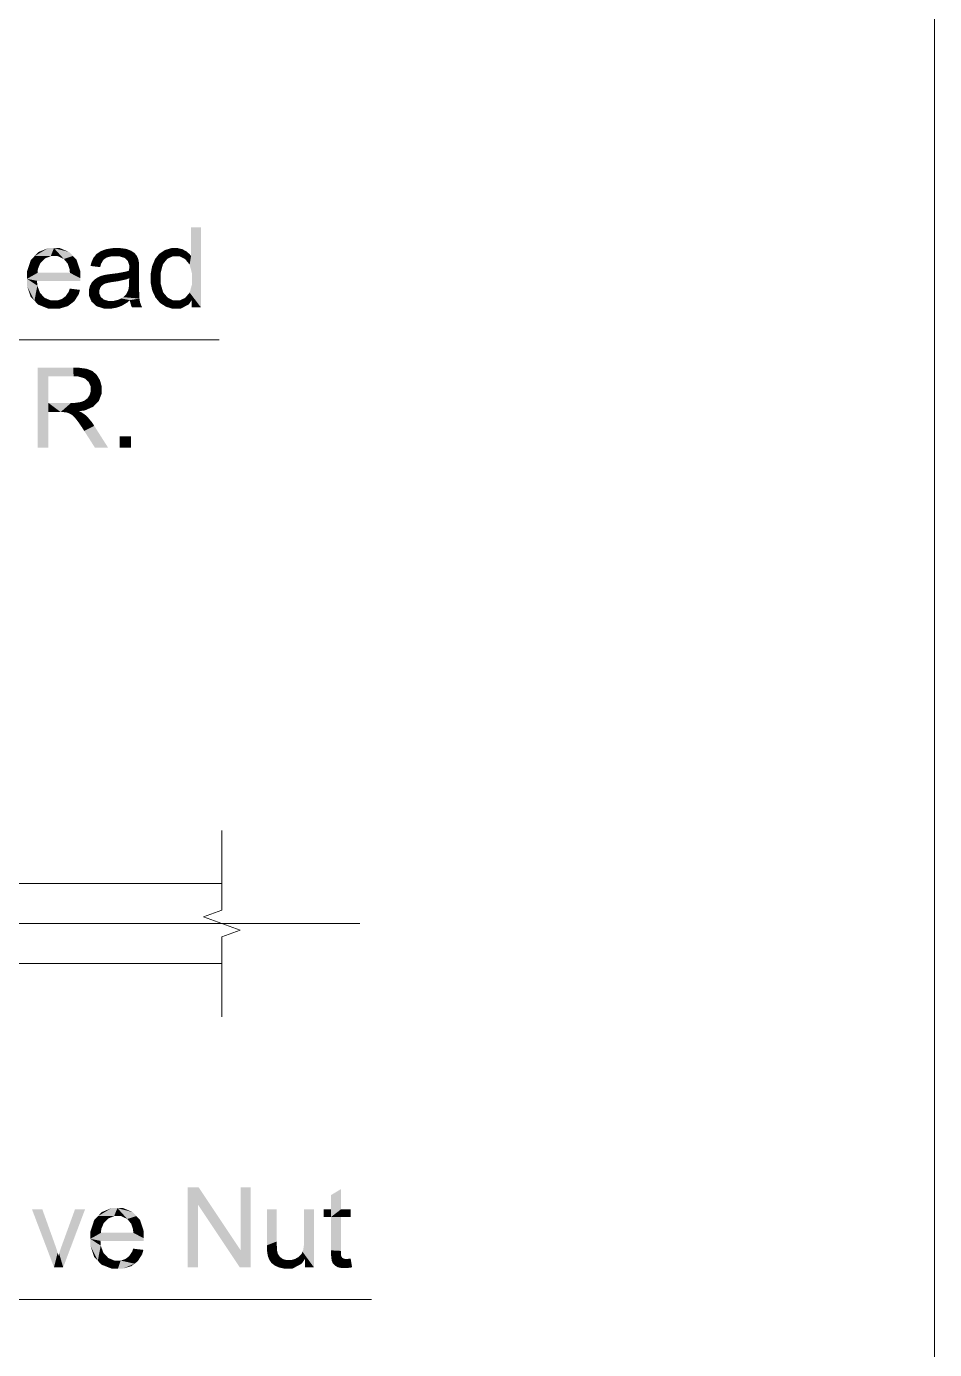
# Model space of a CAD drawing. Header units: millimetres. Extents: x 2 to 579, y 1 to 405.
# Drawn here: x 243.79 to 259.13, y 79.68 to 102.04 of the extents above; entities that cross this region are included whole.
import ezdxf

# ---------------------------------------------------------------- set-up
doc = ezdxf.new("R2010")
doc.units = ezdxf.units.MM
doc.linetypes.add('XKITLINE00', pattern=[0])
doc.layers.add('LinkedObject', color=7, linetype='Continuous', lineweight=0)

# ---------------------------------------------------------------- blocks, each defined once
blk = doc.blocks.new('*A4')
at = {"layer": 'LinkedObject'}
for points in [[(246.733, 98.645), (246.567, 98.161), (246.567, 98.645)], [(246.733, 98.645), (246.582, 97.87), (246.567, 98.161)], [(246.582, 97.87), (246.733, 98.645), (246.733, 97.295)], [(244.15, 98.295), (243.922, 98.159), (243.986, 98.227)], [(244.251, 98.295), (243.922, 98.159), (244.15, 98.295)], [(244.196, 98.159), (243.922, 98.159), (244.251, 98.295)], [(244.196, 98.159), (244.251, 98.295), (244.253, 98.159)], [(244.251, 98.295), (244.316, 98.159), (244.253, 98.159)], [(244.509, 98.229), (244.251, 98.295), (244.349, 98.295)], [(244.572, 98.162), (244.251, 98.295), (244.509, 98.229)], [(244.418, 98.111), (244.251, 98.295), (244.572, 98.162)], [(244.316, 98.159), (244.251, 98.295), (244.418, 98.111)], [(244.418, 98.111), (244.572, 98.162), (244.458, 98.063)], [(244.572, 98.162), (244.483, 98.033), (244.458, 98.063)], [(244.483, 98.033), (244.572, 98.162), (244.515, 97.94)], [(244.515, 97.94), (244.572, 98.162), (244.696, 97.907)], [(244.696, 97.907), (244.572, 98.162), (244.634, 98.095)], [(244.943, 98.162), (244.87, 97.994), (244.917, 98.13)], [(245.086, 98.097), (244.87, 97.994), (244.943, 98.162)], [(244.968, 98.194), (245.142, 98.137), (244.943, 98.162)], [(245.086, 98.097), (244.943, 98.162), (245.114, 98.117)], [(245.114, 98.117), (244.943, 98.162), (245.142, 98.137)], [(245.041, 98.244), (245.142, 98.137), (244.968, 98.194)], [(245.089, 98.261), (245.142, 98.137), (245.041, 98.244)], [(245.248, 98.295), (245.089, 98.261), (245.137, 98.278)], [(245.228, 98.158), (245.089, 98.261), (245.248, 98.295)], [(245.142, 98.137), (245.089, 98.261), (245.228, 98.158)], [(245.228, 98.158), (245.248, 98.295), (245.287, 98.158)], [(245.287, 98.158), (245.248, 98.295), (245.349, 98.158)], [(245.311, 98.295), (245.349, 98.158), (245.248, 98.295)], [(245.475, 98.281), (245.311, 98.295), (245.373, 98.295)], [(245.514, 98.266), (245.311, 98.295), (245.475, 98.281)], [(245.443, 98.13), (245.311, 98.295), (245.514, 98.266)], [(245.349, 98.158), (245.311, 98.295), (245.443, 98.13)], [(245.443, 98.13), (245.514, 98.266), (245.475, 98.102)], [(245.475, 98.102), (245.514, 98.266), (245.498, 98.081)], [(245.514, 98.266), (245.522, 98.01), (245.498, 98.081)], [(245.629, 98.192), (245.522, 98.01), (245.514, 98.266)], [(245.611, 98.214), (245.514, 98.266), (245.554, 98.251)], [(245.629, 98.192), (245.514, 98.266), (245.611, 98.214)], [(245.648, 98.169), (245.522, 98.01), (245.629, 98.192)], [(245.674, 98.113), (245.522, 98.01), (245.648, 98.169)], [(246.031, 98.2), (246.129, 98.068), (245.958, 98.109)], [(246.166, 98.113), (246.031, 98.2), (246.08, 98.232)], [(246.129, 98.068), (246.031, 98.2), (246.166, 98.113)], [(246.129, 98.264), (246.259, 98.158), (246.08, 98.232)], [(246.08, 98.232), (246.259, 98.158), (246.166, 98.113)], [(246.237, 98.295), (246.259, 98.158), (246.129, 98.264)], [(246.298, 98.295), (246.259, 98.158), (246.237, 98.295)], [(246.259, 98.158), (246.298, 98.295), (246.314, 98.158)], [(246.298, 98.295), (246.37, 98.158), (246.314, 98.158)], [(246.342, 98.295), (246.37, 98.158), (246.298, 98.295)], [(246.42, 98.277), (246.37, 98.158), (246.342, 98.295)], [(246.455, 98.258), (246.37, 98.158), (246.42, 98.277)], [(246.455, 98.258), (246.466, 98.111), (246.37, 98.158)], [(246.489, 98.239), (246.466, 98.111), (246.455, 98.258)], [(246.545, 98.191), (246.466, 98.111), (246.489, 98.239)], [(246.567, 98.161), (246.466, 98.111), (246.545, 98.191)], [(246.466, 98.111), (246.567, 98.161), (246.504, 98.064)], [(246.504, 98.064), (246.567, 98.161), (246.543, 98.017)], [(246.567, 98.161), (246.582, 97.87), (246.543, 98.017)], [(243.922, 98.159), (243.795, 97.9), (243.859, 98.091)], [(244.022, 98.044), (243.795, 97.9), (243.922, 98.159)], [(243.979, 97.942), (243.795, 97.9), (244.022, 98.044)], [(243.795, 97.9), (243.979, 97.942), (243.975, 97.878)], [(243.922, 98.159), (244.061, 98.083), (244.022, 98.044)], [(244.061, 98.083), (243.922, 98.159), (244.1, 98.121)], [(244.1, 98.121), (243.922, 98.159), (244.196, 98.159)], [(244.515, 97.94), (244.696, 97.907), (244.52, 97.878)], [(244.917, 98.13), (244.87, 97.994), (244.881, 98.046)], [(245.045, 98.025), (244.87, 97.994), (245.086, 98.097)], [(244.87, 97.994), (245.045, 98.025), (245.032, 97.973)], [(245.522, 97.955), (245.685, 98.058), (245.521, 97.933)], [(245.521, 97.933), (245.685, 98.058), (245.521, 97.916)], [(245.521, 97.916), (245.685, 98.058), (245.522, 97.786)], [(245.681, 98.079), (245.522, 98.01), (245.674, 98.113)], [(245.522, 98.01), (245.681, 98.079), (245.685, 98.058)], [(245.522, 98.01), (245.685, 98.058), (245.522, 97.959)], [(245.522, 97.959), (245.685, 98.058), (245.522, 97.955)], [(245.689, 97.981), (245.522, 97.786), (245.685, 98.058)], [(245.689, 97.926), (245.522, 97.786), (245.689, 97.981)], [(245.934, 98.049), (245.885, 97.784), (245.909, 97.99)], [(246.092, 98.023), (245.885, 97.784), (245.934, 98.049)], [(246.055, 97.88), (245.885, 97.784), (246.092, 98.023)], [(245.909, 97.99), (245.885, 97.784), (245.885, 97.857)], [(245.958, 98.109), (246.129, 98.068), (245.934, 98.049)], [(245.934, 98.049), (246.129, 98.068), (246.092, 98.023)], [(243.975, 97.878), (243.795, 97.776), (243.795, 97.9)], [(243.975, 97.878), (244.696, 97.786), (243.795, 97.776)], [(244.696, 97.779), (243.795, 97.776), (244.696, 97.786)], [(244.695, 97.757), (243.795, 97.776), (244.696, 97.779)], [(243.795, 97.776), (243.921, 97.406), (243.795, 97.657)], [(243.97, 97.661), (243.921, 97.406), (243.795, 97.776)], [(243.97, 97.661), (243.795, 97.776), (243.965, 97.742)], [(244.695, 97.742), (243.795, 97.776), (244.695, 97.757)], [(243.965, 97.742), (243.795, 97.776), (244.695, 97.742)], [(244.52, 97.878), (244.696, 97.786), (243.975, 97.878)], [(244.696, 97.786), (244.52, 97.878), (244.696, 97.907)], [(244.89, 97.714), (245.041, 97.637), (244.874, 97.685)], [(244.933, 97.762), (245.041, 97.637), (244.89, 97.714)], [(245.053, 97.654), (244.933, 97.762), (244.96, 97.78)], [(245.041, 97.637), (244.933, 97.762), (245.053, 97.654)], [(244.986, 97.798), (245.086, 97.681), (244.96, 97.78)], [(244.96, 97.78), (245.086, 97.681), (245.053, 97.654)], [(245.046, 97.825), (245.086, 97.681), (244.986, 97.798)], [(245.079, 97.834), (245.086, 97.681), (245.046, 97.825)], [(245.103, 97.841), (245.128, 97.7), (245.079, 97.834)], [(245.086, 97.681), (245.079, 97.834), (245.107, 97.691)], [(245.107, 97.691), (245.079, 97.834), (245.128, 97.7)], [(245.177, 97.853), (245.2, 97.716), (245.103, 97.841)], [(245.103, 97.841), (245.2, 97.716), (245.128, 97.7)], [(245.226, 97.859), (245.251, 97.724), (245.177, 97.853)], [(245.177, 97.853), (245.251, 97.724), (245.2, 97.716)], [(245.326, 97.871), (245.341, 97.737), (245.226, 97.859)], [(245.226, 97.859), (245.341, 97.737), (245.251, 97.724)], [(245.474, 97.9), (245.522, 97.786), (245.326, 97.871)], [(245.326, 97.871), (245.522, 97.786), (245.341, 97.737)], [(245.341, 97.737), (245.522, 97.786), (245.477, 97.768)], [(245.521, 97.916), (245.522, 97.786), (245.474, 97.9)], [(245.689, 97.926), (245.521, 97.726), (245.522, 97.786)], [(245.689, 97.705), (245.521, 97.726), (245.689, 97.926)], [(245.689, 97.705), (245.521, 97.671), (245.521, 97.726)], [(245.885, 97.784), (246.055, 97.88), (246.055, 97.783)], [(245.885, 97.784), (246.055, 97.689), (245.885, 97.709)], [(246.055, 97.689), (245.885, 97.784), (246.055, 97.783)], [(246.582, 97.87), (246.733, 97.295), (246.582, 97.77)], [(246.582, 97.77), (246.733, 97.295), (246.582, 97.678)], [(243.795, 97.657), (243.921, 97.406), (243.858, 97.472)], [(244.016, 97.538), (243.921, 97.406), (243.97, 97.661)], [(243.921, 97.406), (244.016, 97.538), (243.984, 97.34)], [(244.056, 97.495), (243.984, 97.34), (244.016, 97.538)], [(244.097, 97.453), (243.984, 97.34), (244.056, 97.495)], [(244.448, 97.482), (244.69, 97.589), (244.595, 97.398)], [(244.5, 97.558), (244.69, 97.589), (244.448, 97.482)], [(244.69, 97.589), (244.5, 97.558), (244.518, 97.611)], [(244.595, 97.398), (244.69, 97.589), (244.67, 97.514)], [(244.874, 97.685), (244.842, 97.553), (244.858, 97.655)], [(245.03, 97.619), (244.842, 97.553), (244.874, 97.685)], [(244.858, 97.655), (244.842, 97.553), (244.842, 97.589)], [(245.018, 97.58), (244.842, 97.553), (245.03, 97.619)], [(244.842, 97.553), (245.018, 97.58), (245.018, 97.558)], [(245.018, 97.525), (244.842, 97.553), (245.018, 97.558)], [(244.842, 97.553), (245.018, 97.525), (244.842, 97.492)], [(244.842, 97.492), (245.018, 97.525), (244.885, 97.392)], [(244.874, 97.685), (245.041, 97.637), (245.03, 97.619)], [(244.885, 97.392), (245.018, 97.525), (244.928, 97.352)], [(244.928, 97.352), (245.018, 97.525), (245.043, 97.469)], [(245.422, 97.466), (245.689, 97.59), (245.695, 97.443)], [(245.477, 97.523), (245.689, 97.59), (245.422, 97.466)], [(245.494, 97.56), (245.689, 97.59), (245.477, 97.523)], [(245.689, 97.59), (245.494, 97.56), (245.508, 97.588)], [(245.508, 97.588), (245.689, 97.705), (245.689, 97.59)], [(245.521, 97.671), (245.689, 97.705), (245.508, 97.588)], [(245.885, 97.709), (246.055, 97.689), (245.912, 97.576)], [(245.912, 97.576), (246.055, 97.689), (245.939, 97.518)], [(245.939, 97.518), (246.055, 97.689), (246.095, 97.549)], [(246.095, 97.549), (246.042, 97.37), (245.939, 97.518)], [(245.939, 97.518), (246.042, 97.37), (245.966, 97.46)], [(246.134, 97.503), (246.042, 97.37), (246.095, 97.549)], [(246.042, 97.37), (246.134, 97.503), (246.091, 97.338)], [(246.091, 97.338), (246.134, 97.503), (246.174, 97.456)], [(246.579, 97.419), (246.468, 97.454), (246.506, 97.499)], [(246.544, 97.543), (246.579, 97.419), (246.506, 97.499)], [(246.582, 97.678), (246.733, 97.295), (246.544, 97.543)], [(246.544, 97.543), (246.733, 97.295), (246.579, 97.419)], [(244.097, 97.453), (244.261, 97.273), (243.984, 97.34)], [(243.984, 97.34), (244.261, 97.273), (244.153, 97.273)], [(244.2, 97.41), (244.261, 97.273), (244.097, 97.453)], [(244.261, 97.41), (244.261, 97.273), (244.2, 97.41)], [(244.306, 97.41), (244.54, 97.356), (244.261, 97.273)], [(244.306, 97.41), (244.261, 97.273), (244.261, 97.41)], [(244.261, 97.273), (244.54, 97.356), (244.346, 97.273)], [(244.384, 97.434), (244.54, 97.356), (244.306, 97.41)], [(244.346, 97.273), (244.54, 97.356), (244.486, 97.315)], [(244.416, 97.458), (244.595, 97.398), (244.384, 97.434)], [(244.54, 97.356), (244.384, 97.434), (244.595, 97.398)], [(244.448, 97.482), (244.595, 97.398), (244.416, 97.458)], [(245.043, 97.469), (244.971, 97.313), (244.928, 97.352)], [(245.068, 97.447), (244.971, 97.313), (245.043, 97.469)], [(245.093, 97.425), (244.971, 97.313), (245.068, 97.447)], [(244.971, 97.313), (245.093, 97.425), (245.095, 97.273)], [(245.175, 97.273), (245.093, 97.425), (245.167, 97.403)], [(245.095, 97.273), (245.093, 97.425), (245.175, 97.273)], [(245.167, 97.403), (245.224, 97.273), (245.175, 97.273)], [(245.215, 97.403), (245.224, 97.273), (245.167, 97.403)], [(245.263, 97.403), (245.224, 97.273), (245.215, 97.403)], [(245.224, 97.273), (245.263, 97.403), (245.315, 97.29)], [(245.358, 97.306), (245.263, 97.403), (245.348, 97.424)], [(245.315, 97.29), (245.263, 97.403), (245.358, 97.306)], [(245.535, 97.415), (245.348, 97.424), (245.385, 97.445)], [(245.489, 97.376), (245.348, 97.424), (245.535, 97.415)], [(245.4, 97.322), (245.348, 97.424), (245.489, 97.376)], [(245.358, 97.306), (245.348, 97.424), (245.4, 97.322)], [(245.422, 97.466), (245.695, 97.443), (245.385, 97.445)], [(245.695, 97.443), (245.535, 97.415), (245.385, 97.445)], [(245.535, 97.415), (245.695, 97.443), (245.539, 97.381)], [(245.539, 97.381), (245.695, 97.443), (245.7, 97.413)], [(245.7, 97.413), (245.556, 97.321), (245.539, 97.381)], [(245.705, 97.382), (245.556, 97.321), (245.7, 97.413)], [(245.705, 97.382), (245.569, 97.295), (245.556, 97.321)], [(245.726, 97.323), (245.569, 97.295), (245.705, 97.382)], [(245.569, 97.295), (245.726, 97.323), (245.742, 97.295)], [(246.174, 97.456), (246.306, 97.273), (246.091, 97.338)], [(246.091, 97.338), (246.306, 97.273), (246.14, 97.306)], [(246.14, 97.306), (246.306, 97.273), (246.247, 97.273)], [(246.267, 97.41), (246.306, 97.273), (246.174, 97.456)], [(246.306, 97.273), (246.267, 97.41), (246.321, 97.41)], [(246.306, 97.273), (246.579, 97.419), (246.396, 97.273)], [(246.375, 97.41), (246.579, 97.419), (246.306, 97.273)], [(246.375, 97.41), (246.306, 97.273), (246.321, 97.41)], [(246.468, 97.454), (246.579, 97.419), (246.375, 97.41)], [(246.396, 97.273), (246.579, 97.419), (246.532, 97.346)], [(246.579, 97.419), (246.733, 97.295), (246.579, 97.295)], [(244.157, 95.679), (243.978, 94.924), (243.978, 96.274)], [(243.978, 96.274), (244.157, 96.126), (244.157, 95.679)], [(244.583, 96.126), (243.978, 96.274), (244.576, 96.274)], [(244.157, 96.126), (243.978, 96.274), (244.583, 96.126)], [(244.576, 96.274), (244.658, 96.126), (244.583, 96.126)], [(244.803, 96.256), (244.576, 96.274), (244.666, 96.274)], [(244.85, 96.238), (244.576, 96.274), (244.803, 96.256)], [(244.768, 96.095), (244.576, 96.274), (244.85, 96.238)], [(244.658, 96.126), (244.576, 96.274), (244.768, 96.095)], [(244.85, 96.238), (244.803, 96.064), (244.768, 96.095)], [(244.897, 96.22), (244.803, 96.064), (244.85, 96.238)], [(244.803, 96.064), (244.897, 96.22), (244.837, 96.033)], [(244.837, 96.033), (244.897, 96.22), (245, 96.11)], [(245, 96.11), (244.897, 96.22), (244.972, 96.156)], [(245, 96.11), (244.872, 95.955), (244.837, 96.033)], [(245.028, 96.064), (244.872, 95.955), (245, 96.11)], [(245.056, 95.962), (244.872, 95.955), (245.028, 96.064)], [(245.056, 95.906), (244.872, 95.955), (245.056, 95.962)], [(244.872, 95.955), (245.056, 95.906), (244.872, 95.907)], [(244.731, 95.704), (244.963, 95.664), (244.697, 95.692)], [(244.766, 95.717), (244.963, 95.664), (244.731, 95.704)], [(244.963, 95.664), (244.766, 95.717), (244.818, 95.758)], [(244.836, 95.786), (244.963, 95.664), (244.818, 95.758)], [(244.854, 95.813), (244.963, 95.664), (244.836, 95.786)], [(244.854, 95.813), (245.056, 95.906), (244.963, 95.664)], [(244.872, 95.874), (245.056, 95.906), (244.854, 95.813)], [(245.056, 95.906), (244.872, 95.874), (244.872, 95.907)], [(244.963, 95.664), (245.056, 95.906), (245.009, 95.713)], [(245.009, 95.713), (245.056, 95.906), (245.056, 95.834)], [(244.157, 95.679), (244.157, 95.524), (243.978, 94.924)], [(243.978, 94.924), (244.157, 95.524), (244.157, 94.924)], [(244.364, 95.524), (244.157, 95.679), (244.54, 95.679)], [(244.157, 95.524), (244.157, 95.679), (244.364, 95.524)], [(244.364, 95.524), (244.54, 95.679), (244.398, 95.524)], [(244.398, 95.524), (244.54, 95.679), (244.448, 95.521)], [(244.448, 95.521), (244.54, 95.679), (244.463, 95.517)], [(244.463, 95.517), (244.54, 95.679), (244.483, 95.512)], [(244.483, 95.512), (244.54, 95.679), (244.524, 95.494)], [(244.524, 95.494), (244.54, 95.679), (244.601, 95.679)], [(244.524, 95.494), (244.601, 95.679), (244.544, 95.482)], [(244.601, 95.679), (244.676, 95.539), (244.544, 95.482)], [(244.544, 95.482), (244.676, 95.539), (244.564, 95.469)], [(244.676, 95.539), (244.609, 95.424), (244.564, 95.469)], [(244.697, 95.692), (244.676, 95.539), (244.601, 95.679)], [(244.712, 95.522), (244.609, 95.424), (244.676, 95.539)], [(244.609, 95.424), (244.712, 95.522), (244.635, 95.391)], [(244.635, 95.391), (244.712, 95.522), (244.66, 95.359)], [(244.66, 95.359), (244.712, 95.522), (244.784, 95.472)], [(244.676, 95.539), (244.697, 95.692), (244.773, 95.552)], [(244.916, 95.615), (244.697, 95.692), (244.963, 95.664)], [(244.773, 95.552), (244.697, 95.692), (244.916, 95.615)], [(244.784, 95.472), (244.712, 95.522), (244.765, 95.488)], [(244.784, 95.472), (244.724, 95.266), (244.66, 95.359)], [(244.823, 95.436), (244.724, 95.266), (244.784, 95.472)], [(244.897, 95.346), (244.724, 95.266), (244.823, 95.436)], [(244.724, 95.266), (244.897, 95.346), (244.763, 95.205)], [(244.763, 95.205), (244.897, 95.346), (244.931, 95.292)], [(244.763, 95.205), (244.931, 95.292), (244.942, 94.924)], [(244.942, 94.924), (244.931, 95.292), (245.165, 94.924)], [(245.551, 95.113), (245.362, 94.924), (245.362, 95.113)], [(245.551, 94.924), (245.362, 94.924), (245.551, 95.113)], [(246.512, 82.421), (246.684, 82.13), (246.512, 81.071)], [(246.684, 82.13), (246.512, 82.421), (246.696, 82.421)], [(246.684, 82.13), (246.696, 82.421), (247.391, 81.071)], [(247.391, 81.071), (246.696, 82.421), (247.403, 81.361)], [(247.575, 82.421), (247.403, 81.361), (247.403, 82.421)], [(247.575, 81.071), (247.403, 81.361), (247.575, 82.421)], [(249.099, 82.391), (248.933, 82.049), (248.933, 82.291)], [(248.933, 82.049), (249.099, 82.391), (248.933, 81.921)], [(249.099, 82.049), (248.933, 81.921), (249.099, 82.391)], [(245.222, 82.071), (244.994, 81.935), (245.057, 82.003)], [(245.323, 82.071), (244.994, 81.935), (245.222, 82.071)], [(245.267, 81.935), (244.994, 81.935), (245.323, 82.071)], [(245.267, 81.935), (245.323, 82.071), (245.324, 81.935)], [(245.323, 82.071), (245.387, 81.935), (245.324, 81.935)], [(245.581, 82.004), (245.323, 82.071), (245.421, 82.071)], [(245.643, 81.937), (245.323, 82.071), (245.581, 82.004)], [(245.49, 81.887), (245.323, 82.071), (245.643, 81.937)], [(245.387, 81.935), (245.323, 82.071), (245.49, 81.887)], [(246.512, 81.071), (246.684, 82.13), (246.684, 81.071)], [(244.055, 82.049), (244.252, 81.071), (243.88, 82.049)], [(244.265, 81.463), (244.252, 81.071), (244.055, 82.049)], [(244.776, 82.049), (244.389, 81.452), (244.606, 82.049)], [(244.407, 81.071), (244.389, 81.452), (244.776, 82.049)], [(244.994, 81.935), (244.867, 81.675), (244.93, 81.867)], [(245.093, 81.82), (244.867, 81.675), (244.994, 81.935)], [(244.994, 81.935), (245.132, 81.858), (245.093, 81.82)], [(245.132, 81.858), (244.994, 81.935), (245.171, 81.896)], [(245.171, 81.896), (244.994, 81.935), (245.267, 81.935)], [(245.49, 81.887), (245.643, 81.937), (245.529, 81.839)], [(245.643, 81.937), (245.555, 81.808), (245.529, 81.839)], [(245.555, 81.808), (245.643, 81.937), (245.586, 81.715)], [(245.586, 81.715), (245.643, 81.937), (245.767, 81.683)], [(245.767, 81.683), (245.643, 81.937), (245.705, 81.871)], [(248.016, 82.049), (247.85, 81.443), (247.85, 82.049)], [(248.016, 81.507), (247.85, 81.443), (248.016, 82.049)], [(248.643, 82.049), (248.477, 81.525), (248.477, 82.049)], [(248.643, 81.071), (248.477, 81.525), (248.643, 82.049)], [(248.81, 82.049), (248.933, 81.921), (248.81, 81.921)], [(248.933, 82.049), (248.933, 81.921), (248.81, 82.049)], [(249.099, 81.921), (248.933, 81.921), (249.099, 82.049)], [(248.933, 81.357), (249.099, 81.921), (249.099, 81.348)], [(248.933, 81.921), (249.099, 81.921), (248.933, 81.357)], [(249.264, 81.921), (249.099, 82.049), (249.264, 82.049)], [(249.099, 81.921), (249.099, 82.049), (249.264, 81.921)], [(245.05, 81.718), (244.867, 81.675), (245.093, 81.82)], [(244.867, 81.675), (245.05, 81.718), (245.046, 81.654)], [(245.046, 81.654), (244.867, 81.552), (244.867, 81.675)], [(245.046, 81.654), (245.767, 81.562), (244.867, 81.552)], [(245.592, 81.654), (245.767, 81.562), (245.046, 81.654)], [(245.586, 81.715), (245.767, 81.683), (245.592, 81.654)], [(245.767, 81.562), (245.592, 81.654), (245.767, 81.683)], [(244.282, 81.416), (244.252, 81.071), (244.265, 81.463)], [(244.313, 81.317), (244.252, 81.071), (244.282, 81.416)], [(244.369, 81.398), (244.407, 81.071), (244.338, 81.305)], [(244.389, 81.452), (244.407, 81.071), (244.369, 81.398)], [(245.767, 81.554), (244.867, 81.552), (245.767, 81.562)], [(245.767, 81.532), (244.867, 81.552), (245.767, 81.554)], [(244.867, 81.552), (244.992, 81.181), (244.867, 81.432)], [(245.041, 81.437), (244.992, 81.181), (244.867, 81.552)], [(245.041, 81.437), (244.867, 81.552), (245.037, 81.517)], [(245.766, 81.517), (244.867, 81.552), (245.767, 81.532)], [(245.037, 81.517), (244.867, 81.552), (245.766, 81.517)], [(244.867, 81.432), (244.992, 81.181), (244.93, 81.247)], [(245.087, 81.314), (244.992, 81.181), (245.041, 81.437)], [(247.85, 81.443), (248.016, 81.507), (248.016, 81.442)], [(247.85, 81.443), (248.016, 81.442), (247.85, 81.39)], [(248.016, 81.442), (247.855, 81.313), (247.85, 81.39)], [(248.021, 81.355), (247.855, 81.313), (248.016, 81.442)], [(248.477, 81.463), (248.643, 81.071), (248.463, 81.367)], [(248.477, 81.525), (248.643, 81.071), (248.477, 81.463)], [(244.327, 81.266), (244.252, 81.071), (244.313, 81.317)], [(244.327, 81.266), (244.407, 81.071), (244.252, 81.071)], [(244.338, 81.305), (244.407, 81.071), (244.327, 81.266)], [(244.992, 81.181), (245.087, 81.314), (245.055, 81.115)], [(245.128, 81.271), (245.055, 81.115), (245.087, 81.314)], [(245.169, 81.228), (245.055, 81.115), (245.128, 81.271)], [(245.169, 81.228), (245.332, 81.049), (245.055, 81.115)], [(245.271, 81.185), (245.332, 81.049), (245.169, 81.228)], [(245.332, 81.185), (245.332, 81.049), (245.271, 81.185)], [(245.378, 81.185), (245.612, 81.132), (245.332, 81.049)], [(245.378, 81.185), (245.332, 81.049), (245.332, 81.185)], [(245.456, 81.209), (245.612, 81.132), (245.378, 81.185)], [(245.488, 81.233), (245.666, 81.173), (245.456, 81.209)], [(245.612, 81.132), (245.456, 81.209), (245.666, 81.173)], [(245.52, 81.257), (245.666, 81.173), (245.488, 81.233)], [(245.52, 81.257), (245.762, 81.365), (245.666, 81.173)], [(245.571, 81.334), (245.762, 81.365), (245.52, 81.257)], [(245.762, 81.365), (245.571, 81.334), (245.59, 81.386)], [(245.666, 81.173), (245.762, 81.365), (245.741, 81.29)], [(247.403, 81.361), (247.575, 81.071), (247.391, 81.071)], [(247.855, 81.313), (248.021, 81.355), (247.86, 81.288)], [(247.86, 81.288), (248.021, 81.355), (248.026, 81.332)], [(248.034, 81.299), (247.86, 81.288), (248.026, 81.332)], [(247.86, 81.288), (248.034, 81.299), (247.868, 81.252)], [(247.868, 81.252), (248.034, 81.299), (247.893, 81.191)], [(247.893, 81.191), (248.034, 81.299), (247.911, 81.165)], [(247.911, 81.165), (248.034, 81.299), (248.067, 81.248)], [(247.911, 81.165), (248.067, 81.248), (247.93, 81.14)], [(247.93, 81.14), (248.067, 81.248), (247.985, 81.099)], [(247.985, 81.099), (248.067, 81.248), (248.023, 81.082)], [(248.023, 81.082), (248.067, 81.248), (248.093, 81.229)], [(248.118, 81.211), (248.023, 81.082), (248.093, 81.229)], [(248.023, 81.082), (248.118, 81.211), (248.06, 81.066)], [(248.06, 81.066), (248.118, 81.211), (248.141, 81.049)], [(248.184, 81.049), (248.118, 81.211), (248.18, 81.192)], [(248.141, 81.049), (248.118, 81.211), (248.184, 81.049)], [(248.218, 81.192), (248.184, 81.049), (248.18, 81.192)], [(248.255, 81.192), (248.437, 81.132), (248.184, 81.049)], [(248.255, 81.192), (248.184, 81.049), (248.218, 81.192)], [(248.325, 81.211), (248.437, 81.132), (248.255, 81.192)], [(248.357, 81.23), (248.437, 81.132), (248.325, 81.211)], [(248.39, 81.249), (248.437, 81.132), (248.357, 81.23)], [(248.494, 81.215), (248.39, 81.249), (248.436, 81.301)], [(248.437, 81.132), (248.39, 81.249), (248.494, 81.215)], [(248.45, 81.334), (248.643, 81.071), (248.436, 81.301)], [(248.436, 81.301), (248.643, 81.071), (248.494, 81.215)], [(248.463, 81.367), (248.643, 81.071), (248.45, 81.334)], [(248.494, 81.215), (248.643, 81.071), (248.494, 81.071)], [(249.099, 81.348), (248.933, 81.282), (248.933, 81.357)], [(249.099, 81.312), (248.933, 81.282), (249.099, 81.348)], [(249.099, 81.312), (248.953, 81.161), (248.933, 81.282)], [(248.933, 81.282), (248.953, 81.161), (248.943, 81.184)], [(249.103, 81.267), (248.953, 81.161), (249.099, 81.312)], [(248.953, 81.161), (249.103, 81.267), (249.112, 81.246)], [(248.953, 81.161), (249.112, 81.246), (248.963, 81.138)], [(248.963, 81.138), (249.112, 81.246), (248.998, 81.1)], [(248.998, 81.1), (249.112, 81.246), (249.023, 81.086)], [(249.023, 81.086), (249.112, 81.246), (249.126, 81.23)], [(249.126, 81.23), (249.048, 81.071), (249.023, 81.086)], [(249.136, 81.224), (249.048, 81.071), (249.126, 81.23)], [(249.146, 81.218), (249.048, 81.071), (249.136, 81.224)], [(249.048, 81.071), (249.146, 81.218), (249.118, 81.057)], [(249.118, 81.057), (249.146, 81.218), (249.163, 81.057)], [(249.163, 81.057), (249.146, 81.218), (249.174, 81.212)], [(249.174, 81.212), (249.191, 81.057), (249.163, 81.057)], [(249.192, 81.212), (249.191, 81.057), (249.174, 81.212)], [(249.192, 81.212), (249.253, 81.064), (249.191, 81.057)], [(249.205, 81.212), (249.253, 81.064), (249.192, 81.212)], [(249.253, 81.064), (249.205, 81.212), (249.241, 81.215)], [(249.288, 81.072), (249.241, 81.215), (249.264, 81.218)], [(249.253, 81.064), (249.241, 81.215), (249.288, 81.072)], [(245.055, 81.115), (245.332, 81.049), (245.225, 81.049)], [(245.332, 81.049), (245.612, 81.132), (245.417, 81.049)], [(245.417, 81.049), (245.612, 81.132), (245.557, 81.09)], [(248.184, 81.049), (248.437, 81.132), (248.282, 81.049)]]:
    blk.add_hatch(color=7, dxfattribs=at).paths.add_polyline_path(points, flags=17)
at = {"layer": 'LinkedObject', "color": 2, "linetype": 'XKITLINE00', "lineweight": 0}
blk.add_line((259.13, 136.509), (259.13, 65.017), dxfattribs=at)
at = {"layer": 'LinkedObject', "color": 6, "linetype": 'XKITLINE00', "lineweight": 0}
for p, q in [((247.04, 96.743), (234.628, 96.743)), ((236.246, 86.881), (249.419, 86.881))]:
    blk.add_line(p, q, dxfattribs=at)
at = {"layer": 'LinkedObject', "color": 7, "linetype": 'XKITLINE00', "lineweight": 0}
for p, q in [((247.087, 88.454), (247.087, 87.104)), ((217.953, 87.556), (247.087, 87.556)), ((247.087, 87.104), (246.778, 86.992)), ((246.778, 86.992), (247.396, 86.767)), ((247.396, 86.767), (247.087, 86.654)), ((247.087, 86.654), (247.087, 85.304)), ((247.087, 86.206), (217.953, 86.206))]:
    blk.add_line(p, q, dxfattribs=at)
at = {"layer": 'LinkedObject', "color": 1, "linetype": 'XKITLINE00', "lineweight": 0}
blk.add_line((239.14, 80.525), (249.614, 80.525), dxfattribs=at)

msp = doc.modelspace()

# ---------------------------------------------------------------- block references
at = {"lineweight": 0}
msp.add_blockref('*A4', (0, 0), dxfattribs=at)

doc.saveas('drawing.dxf')
